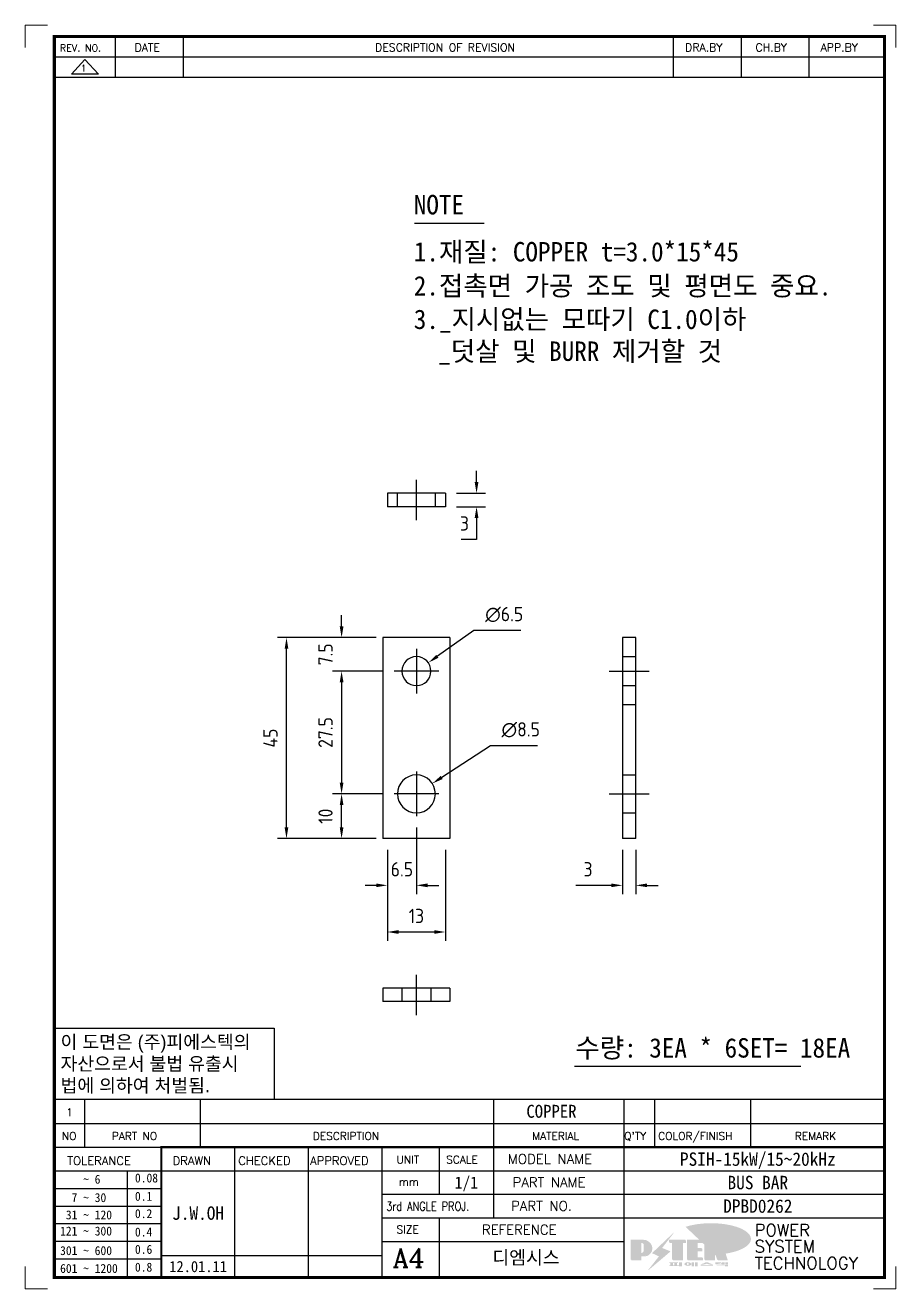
# Model space of a CAD drawing. Header units: millimetres. Extents: x 24815 to 37444, y -10619 to 6020.
# Drawn here: x 26388 to 26583, y -2443.1 to -2160.1 of the extents above; entities that cross this region are included whole.
import ezdxf
from ezdxf.enums import TextEntityAlignment as Align

# ---------------------------------------------------------------- set-up
doc = ezdxf.new("R2010")
doc.units = ezdxf.units.MM
doc.linetypes.add('CENTER', pattern=[50.8, 31.75, -6.35, 6.35, -6.35])
doc.linetypes.add('HIDDEN', pattern=[9.525, 6.35, -3.175])
for name, color, linetype in [('CEN', 1, 'CENTER'), ('H', 2, 'HIDDEN'), ('line', 3, 'Continuous')]:
    doc.layers.add(name, color=color, linetype=linetype)
doc.styles.add('h1', font='')
doc.styles.add('HAN', font='')
doc.styles.add('RC', font='ROMANC.SHX')
doc.styles.add('ROMANT', font='romant')
doc.styles.add('RT', font='ROMANT.SHX', dxfattribs={"oblique": 15})
doc.styles.get("Standard").update_dxf_attribs({"font": 'ISOCP.SHX', "bigfont": 'WHGTXT.SHX'})
doc.styles.get('h1').set_extended_font_data('New Gulim')
doc.styles.get('HAN').set_extended_font_data('GulimChe')
doc.dimstyles.new('PS-1', dxfattribs={"dimtxt": 3.2, "dimasz": 2.5, "dimexe": 2, "dimexo": 2.5, "dimgap": 2, "dimtad": 1, "dimtoh": 1, "dimrnd": 0.05, "dimzin": 12, "dimdsep": 46, "dimtxsty": 'Standard', "dimcen": 0, "dimclrt": 2, "dimazin": 3, "dimtfac": 1, "dimtofl": 0, "dimtmove": 0, "dimatfit": 3, "dimfxl": 0.18, "dimtolj": 1, "dimtzin": 0, "dimarcsym": 0})

# ---------------------------------------------------------------- blocks, each defined once
blk = doc.blocks.new('t4')
for p, q in [((0, 15.88), (49.25, 15.88)), ((0, 15.88), (0, 0)), ((49.25, 15.88), (49.25, 0)), ((0, 0), (49.25, 0))]:
    blk.add_line(p, q)
at = {"color": 1, "style": 'h1'}
for s, p in [('이 도면은 (주)피에스텍의', (1.4, 11.29)), ('자산으로서 불법 유출시', (1.4, 6.41)), ('법에 의하여 처벌됨.', (1.4, 1.52))]:
    blk.add_text(s, height=3, dxfattribs=at).set_placement(p)
blk = doc.blocks.new('no4')
at = {"color": 180}
for p, q in [((0, 5.5), (0, 0)), ((0, 5.5), (186, 5.5)), ((6.79, 5.5), (6.79, 0)), ((32.74, 0.11), (32.74, 5.5)), ((98.4, 5.5), (98.4, 0)), ((127.61, 5.5), (127.61, 0)), ((134.43, 5.5), (134.43, 0)), ((155.98, 5.5), (155.98, 0))]:
    blk.add_line(p, q, dxfattribs=at)
at = {"color": 2, "style": 'RT', "oblique": 15}
blk.add_attdef('NO', text='', height=1.74, dxfattribs=at).set_placement((3.38, 2.51), align=Align.MIDDLE_CENTER)
at = {"color": 2, "style": 'HAN'}
for tag, p in [('PART-NO', (19.76, 2.75)), ('MATERIAL', (111.38, 2.75)), ("Q'TY", (131.02, 2.75)), ('COLOR/FINISH', (145.2, 2.75)), ('REMARK', (170.76, 2.75))]:
    blk.add_attdef(tag, text='', height=2.9, dxfattribs=at).set_placement(p, align=Align.MIDDLE_CENTER)
blk.add_attdef('DESCRIPTION', text='', height=2.9, dxfattribs=at).set_placement((34.51, 2.75), align=Align.MIDDLE_LEFT)
blk = doc.blocks.new('new LOGO')
at = {"layer": 'line'}
h = blk.add_hatch(color=250, dxfattribs=at)
h.paths.add_polyline_path([(44.5, 69.4), (46.6, 69.4, -0.129793), (52, 68, 0.221832), (43.6, 71.9), (41.5, 71.9), (41.5, 27.9), (43.6, 27.9, 0.02048), (44.5, 28)], flags=17)
h.paths.add_polyline_path([(44.5, 13.9), (57.3, 13.9, 0.72362), (77.1, 73.9, -0.679777), (54.3, 16.4), (41.5, 16.4), (41.5, -0.1), (3, -0.1), (3, -2.6), (44.5, -2.6)])
h.paths.add_polyline_path([(117.9, 14.2), (71.5, -44.4), (77.1, -39.6), (120.8, 15.6), (92, 28.9), (173.3, 106), (177.5, 111.4), (89.1, 27.6)])
h.paths.add_polyline_path([(162.7, 71.9), (162.7, 69.4), (172.5, 69.4), (172.5, 71.9)], flags=17)
h.paths.add_polyline_path([(217.7, 69.4), (230.5, 69.4), (230.5, 80.4), (227.5, 80.4), (227.5, 71.9), (214.7, 71.9), (214.7, -0.1), (175.5, -0.1), (175.5, -2.6), (217.7, -2.6)])
h.paths.add_polyline_path([(297.8, 46.6), (294.8, 46.6), (294.8, 37.4), (276, 37.4), (276, 10.9), (279, 10.9), (279, 34.9), (297.8, 34.9)])
h.paths.add_polyline_path([(300, 8.4), (297, 8.4), (297, -0.1), (237.5, -0.1), (237.5, -2.6), (300, -2.6)])
h.paths.add_polyline_path([(297.8, 80.4), (294.8, 80.4), (294.8, 71.9), (276, 71.9), (276, 49.1), (279, 49.1), (279, 69.4), (297.8, 69.4)])
h.paths.add_polyline_path([(350.2, 80.4), (347.2, 80.4), (347.2, 61.6), (350.2, 63.5)])
h.paths.add_polyline_path([(350.2, 26.7), (347.2, 35.2), (347.2, -0.1), (308.5, -0.1), (308.5, -2.6), (350.2, -2.6)])
h.paths.add_polyline_path([(402.7, 80.4), (396.5, 80.4), (379.6, 66.8), (400.5, -0.1), (361.8, -0.1), (362.7, -2.6), (403.5, -2.6), (382.6, 64.3)])
blk.add_hatch(color=5, dxfattribs=at).paths.add_polyline_path([(166.3, 35), (131, 49), (180.4, 112.7), (92, 28.9), (120.8, 15.6), (74.4, -43)])
h = blk.add_hatch(color=253, dxfattribs=at)
edge = h.paths.add_edge_path()
edge.add_ellipse((333.9, 86.4), major_axis=(-165.9, 0), ratio=0.39426, start_angle=111.5127, end_angle=334.469)
edge.add_ellipse((314.1, 81.2), major_axis=(-153.7, 0), ratio=0.40699, start_angle=121.3066, end_angle=327.7437, ccw=False)
edge.add_line((394, 27.8), (394.7, 25.6))
h = blk.add_hatch(color=1, dxfattribs=at)
h.paths.add_polyline_path([(41.5, 16.4), (54.3, 16.4, 1), (54.3, 82.9), (0, 82.9), (0, -0.1), (41.5, -0.1)])
h.paths.add_polyline_path([(41.5, 27.9), (41.5, 71.9), (43.6, 71.9, -0.414214), (54.6, 60.9), (54.6, 38.9, -0.414214), (43.6, 27.9)], flags=16)
h.paths.add_polyline_path([(214.7, 71.9), (227.5, 71.9), (227.5, 82.9), (159.7, 82.9), (159.7, 71.9), (172.5, 71.9), (172.5, -0.1), (214.7, -0.1)])
h.paths.add_polyline_path([(276, 37.4), (294.8, 37.4), (294.8, 49.1), (276, 49.1), (276, 71.9), (294.8, 71.9), (294.8, 82.9), (234.5, 82.9), (234.5, -0.1), (297, -0.1), (297, 10.9), (276, 10.9)])
h.paths.add_polyline_path([(347.2, 35.2), (359.7, -0.1), (400.5, -0.1), (379.6, 66.8), (399.7, 82.9), (380.6, 82.9), (347.2, 61.6), (347.2, 82.9), (305.5, 82.9), (305.5, -0.1), (347.2, -0.1)])
h = blk.add_hatch(color=250, dxfattribs=at)
edge = h.paths.add_edge_path()
edge.add_ellipse((237.8, -17.6), major_axis=(-14.3, 0), ratio=0.526336, start_angle=192.2456, end_angle=269.0748)
edge.add_line((238.1, -10.1), (237.6, -10.1))
edge.add_ellipse((237.8, -17.6), major_axis=(-14.3, 0), ratio=0.526336, start_angle=270.9252, end_angle=449.0748)
edge.add_line((237.6, -25.1), (238.1, -25.1))
edge.add_ellipse((237.8, -17.6), major_axis=(-14.3, 0), ratio=0.526336, start_angle=450.9252, end_angle=527.7544)
edge.add_line((251.7, -19.2), (254.1, -19.2))
edge.add_line((254.1, -19.2), (254.1, -27.1))
edge.add_line((254.1, -27.1), (263.1, -27.1))
edge.add_line((263.1, -27.1), (263.1, -10.1))
edge.add_line((263.1, -10.1), (254.1, -10.1))
edge.add_line((254.1, -10.1), (254.1, -16))
edge.add_line((254.1, -16), (251.7, -16))
h.paths.add_polyline_path([(241, -16.4), (241, -18.7, -1), (234.4, -18.7), (234.4, -16.4, -1)], flags=16)
h.paths.add_polyline_path([(278.2, -10.1), (268.1, -10.1), (268.1, -27.1), (278.2, -27.1)])
h.paths.add_polyline_path([(310.3, -10.1), (310.3, -11.1, -0.157169), (289.3, -17.5), (294, -19.9, 0.128407), (316.3, -15.9, 0.128407), (338.6, -19.9), (343.3, -17.5, -0.157169), (322.2, -11.1), (322.2, -10.1)])
h.paths.add_polyline_path([(342.1, -25.1), (342.1, -22.3), (290.4, -22.3), (290.4, -25.1)])
h.paths.add_polyline_path([(352, -10.1), (352, -16.2, 0.414214), (354, -18.2), (378.7, -18.2), (378.7, -19.6), (390.2, -19.6), (390.2, -10.1), (378.7, -10.1), (378.7, -13.6), (374.7, -13.6), (374.7, -15.1), (378.7, -15.1), (378.7, -16.2), (364.7, -16.2), (364.7, -15.1), (371.2, -15.1), (371.2, -13.6), (364.7, -13.6), (364.7, -12.6), (374.7, -12.6), (374.7, -10.1)])
h.paths.add_polyline_path([(393.8, -10.1), (393.8, -19.6), (405, -19.6), (405, -10.1)])
h.paths.add_polyline_path([(405, -27.1), (405, -20.9), (356.8, -20.9), (356.8, -23), (391.8, -23), (391.8, -27.1)])
h.paths.add_polyline_path([(200.4, -10.1), (200.4, -22.3), (193.2, -22.3), (193.2, -12.6), (196.6, -12.6), (196.6, -10.1), (161, -10.1), (161, -12.6), (164.5, -12.6), (164.5, -22.3), (161, -22.3), (161, -25.1), (200.4, -25.1), (200.4, -27.1), (213.9, -27.1), (213.9, -10.1)])
h.paths.add_polyline_path([(182, -12.6), (175.6, -12.6), (175.6, -22.3), (182, -22.3)], flags=17)
blk = doc.blocks.new('format-4')
at = {"color": 3, "lineweight": 9}
for p, q in [((5, 283), (0, 283)), ((0, 278), (0, 283)), ((190, 283), (195, 283)), ((195, 278), (195, 283)), ((0, 5), (0, 0)), ((195, 5), (195, 0)), ((5, 0), (0, 0)), ((190, 0), (195, 0))]:
    blk.add_line(p, q, dxfattribs=at)
at = {"color": 180}
for p, q in [((20.24, 275.95), (20.24, 280.5)), ((35.47, 275.95), (35.47, 280.5)), ((145.22, 275.95), (145.22, 280.5)), ((160.45, 275.95), (160.45, 280.5)), ((175.61, 275.95), (175.61, 280.5)), ((6.5, 275.95), (192.5, 275.95)), ((6.5, 36.99), (192.5, 36.99)), ((13.29, 36.99), (13.29, 31.71)), ((39.24, 31.71), (39.24, 36.99)), ((104.9, 36.99), (104.9, 31.71)), ((134.11, 36.99), (134.11, 31.71)), ((140.93, 36.99), (140.93, 31.71)), ((162.48, 36.99), (162.48, 31.71)), ((6.5, 31.71), (30.48, 31.71)), ((46.96, 2.5), (46.96, 31.71)), ((63.45, 2.5), (63.45, 31.71)), ((79.94, 2.5), (79.94, 31.71)), ((92.72, 31.71), (92.72, 21.15)), ((104.9, 31.71), (104.9, 15.87)), ((134.11, 31.71), (134.11, 2.5)), ((6.5, 26.43), (30.48, 26.43)), ((22.89, 2.73), (22.89, 26.43)), ((30.48, 26.43), (192.5, 26.43)), ((6.5, 22.48), (30.48, 22.48)), ((79.94, 21.15), (192.5, 21.15)), ((6.5, 18.53), (30.48, 18.53)), ((6.5, 14.58), (30.48, 14.58)), ((79.94, 15.87), (192.5, 15.87)), ((92.72, 15.87), (92.72, 2.5)), ((6.5, 10.63), (30.48, 10.63)), ((79.94, 10.59), (134.11, 10.59)), ((6.5, 6.68), (30.48, 6.68)), ((30.48, 7.45), (79.94, 7.45))]:
    blk.add_line(p, q, dxfattribs=at)
at = {"color": 7, "const_width": 0.7}
blk.add_lwpolyline([(192.5, 2.5), (192.5, 280.5), (6.5, 280.5), (6.5, 2.5)], close=True, dxfattribs=at)
at = {"color": 7, "const_width": 0.5}
blk.add_lwpolyline([(30.48, 2.5), (30.48, 31.71), (192.5, 31.71)], dxfattribs=at)
at = {"xscale": 0.05400000000008731, "yscale": 0.05400000000008731, "zscale": 0.05400000000008731}
blk.add_blockref('new LOGO', (135.59, 6.48), dxfattribs=at)
at = {"color": 2}
for s, height, style, p in [('REV. NO.', 1.56, 'RC', (7.76, 277.15)), ('DATE', 1.788, 'RC', (24.49, 277.14)), ('DESCRIPTION OF REVISION', 1.7875, 'RC', (78.38, 277.14)), ('DRA.BY', 1.788, 'RC', (147.83, 277.14)), ('CH.BY', 1.788, 'RC', (163.59, 277.14)), ('APP.BY', 1.788, 'RC', (178.18, 277.14)), ('NO', 1.742, 'RC', (8.16, 33.33)), ('PART NO', 1.742, 'RC', (19.36, 33.33)), ('DESCRIPTION', 1.7424, 'RC', (64.43, 33.33)), ('MATERIAL', 1.742, 'RC', (113.52, 33.33)), ("Q'TY", 1.742, 'RC', (134.17, 33.33)), ('COLOR/FINISH', 1.7424, 'RC', (141.8, 33.33)), ('REMARK', 1.742, 'RC', (172.37, 33.33)), (' TOLERANCE', 1.9, 'RC', (8.11, 27.72)), ('DRAWN', 1.9, 'RC', (33, 27.72)), ('CHECKED', 1.9, 'RC', (47.71, 27.72)), ('APPROVED', 1.9, 'RC', (63.8, 27.72)), ('UNIT', 1.742, 'RC', (83.19, 28.05)), ('SCALE', 1.742, 'RC', (94.32, 28.05)), ('MODEL NAME', 2.178, 'RC', (108.12, 27.96)), ('    ~ 6', 2, 'HAN', (7.8, 23.53)), ('0.08', 2, 'HAN', (24.57, 23.81)), ('mm', 1.742, 'RC', (83.67, 23.06)), ('PART NAME', 2.178, 'RC', (109.17, 22.74)), ('  7 ~ 30', 2, 'HAN', (7.8, 19.41)), ('0.1', 2, 'HAN', (24.57, 19.7)), (' 31 ~ 120', 2, 'HAN', (7.8, 15.54)), ('0.2', 2, 'HAN', (24.57, 15.82)), ('PART NO.', 2.178, 'RC', (108.84, 17.46)), ('REFERENCE', 2.178, 'RC', (102.3, 12.14)), ('121 ~ 300', 2, 'HAN', (7.8, 11.92)), ('0.4', 2, 'HAN', (24.57, 11.7)), ('SIZE', 1.742, 'RC', (83.19, 12.4)), ('301 ~ 600', 2, 'HAN', (7.8, 7.54)), ('0.6', 2, 'HAN', (24.57, 7.82)), ('0.8', 2, 'HAN', (24.57, 3.83)), ('601 ~ 1200', 2, 'HAN', (7.8, 3.55))]:
    blk.add_text(s, height=height, dxfattribs=dict(at, style=style)).set_placement(p)
at = {"color": 2, "style": 'RC', "width": 0.8}
blk.add_text('3rd ANGLE PROJ.', height=2, dxfattribs=at).set_placement((80.87, 17.47))
at = {"style": 'ROMANT'}
for s, p in [('POWER', (163.39, 11.79)), ('SYSTEM', (163.39, 8.15)), ('TECHNOLOGY', (163.39, 4.39))]:
    blk.add_text(s, height=2.7, dxfattribs=at).set_placement(p)
at = {"color": 2, "lineweight": 30, "style": 'RC'}
blk.add_text('A4', height=4.182, dxfattribs=at).set_placement((82.3, 4.84))
at = {"style": 'HAN'}
for tag, height, p in [('MODEL-NAME', 3, (164.1, 29.03)), ('SCALE', 2.7, (98.81, 23.79)), ('PART-NAME', 3, (164.1, 23.79)), ('PART-NO', 3, (164.1, 18.51)), ('DRA-BY', 3, (38.72, 16.94)), ('CH-BY', 3, (55.21, 16.94)), ('APP-BY', 3, (71.7, 16.94)), ('관련업체', 3, (112.17, 6.99)), ('DRA-DATE', 2.5, (38.72, 4.97)), ('CH-DATE', 2.5, (55.21, 4.97)), ('APP-DATE', 2.5, (71.7, 4.97))]:
    blk.add_attdef(tag, text='', height=height, dxfattribs=at).set_placement(p, align=Align.MIDDLE_CENTER)
blk = doc.blocks.new('re4')
at = {"color": 180}
for p, q in [((0, -4.55), (0, 0)), ((13.74, -4.55), (13.74, 0)), ((28.97, -4.55), (28.97, 0)), ((138.72, -4.55), (138.72, 0)), ((153.95, -4.55), (153.95, 0)), ((169.11, -4.55), (169.11, 0)), ((6.87, -0.64), (3.86, -3.91)), ((6.87, -0.64), (9.88, -3.91)), ((0, -4.55), (186, -4.55)), ((9.88, -3.91), (3.86, -3.91))]:
    blk.add_line(p, q, dxfattribs=at)
at = {"color": 2, "style": 'RC', "oblique": 15}
blk.add_attdef('REV.NO', text='', height=1.56, dxfattribs=at).set_placement((6.59, -2.56), align=Align.MIDDLE_CENTER)
blk.add_attdef('-1', text='', height=1.56, dxfattribs=at).set_placement((9.16, -1.81), align=Align.MIDDLE_LEFT)
at = {"color": 2, "style": 'HAN'}
for tag, p in [('REV.-DATE', (21.36, -2.28)), ('DRA.BY', (146.34, -2.28)), ('CH.BY', (161.53, -2.28)), ('APP.BY', (177.55, -2.28))]:
    blk.add_attdef(tag, text='', height=2.5, dxfattribs=at).set_placement(p, align=Align.MIDDLE_CENTER)
blk.add_attdef('DESCRIPTION-OF-REVISION', text='', height=2.5, dxfattribs=at).set_placement((31.61, -2.28), align=Align.MIDDLE_LEFT)
blk = doc.blocks.new('A$C0B4F468E')
at = {"color": 6}
for p, q in [((7.5, 37.5), (-7.5, 37.5)), ((-7.5, -7.5), (-7.5, 37.5)), ((7.5, -7.5), (7.5, 37.5)), ((7.5, -7.5), (-7.5, -7.5))]:
    blk.add_line(p, q, dxfattribs=at)
for centre, radius in [((0, 27.5), 4.25), ((0, 0), 3.25)]:
    blk.add_circle(centre, radius, dxfattribs=at)
at = {"layer": 'CEN'}
for p, q in [((0, 22.5), (0, 32.5)), ((5, 27.5), (-5, 27.5)), ((0, -5), (0, 5)), ((5, 0), (-5, 0))]:
    blk.add_line(p, q, dxfattribs=at)
blk = doc.blocks.new('*D840')
at = {"color": 0, "lineweight": -2, "transparency": 16777216}
for p, q in [((26458.88, -2294.72), (26458.88, -2292.22)), ((26466.64, -2297.22), (26456.88, -2297.22)), ((26468.14, -2304.72), (26456.88, -2304.72)), ((26458.88, -2307.22), (26458.88, -2309.72))]:
    blk.add_line(p, q, dxfattribs=at)
at = {"color": 0, "transparency": 16777216}
for points in [[(26458.47, -2294.72), (26459.3, -2294.72), (26458.88, -2297.22)], [(26458.47, -2307.22), (26459.3, -2307.22), (26458.88, -2304.72)]]:
    blk.add_solid(points, dxfattribs=at)
at = {"layer": 'Defpoints', "color": 0, "transparency": 16777216}
for p in [(26469.14, -2297.22), (26458.88, -2304.72), (26470.64, -2304.72)]:
    blk.add_point(p, dxfattribs=at)
at = {"color": 2, "transparency": 16777216, "insert": (26455.28, -2300.97), "char_height": 3.2, "attachment_point": 5, "rotation": 90}
blk.add_mtext('\\A1;7.5', dxfattribs=at)
blk = doc.blocks.new('*D841')
at = {"color": 0, "lineweight": -2, "transparency": 16777216}
for p, q in [((26468.14, -2304.72), (26456.88, -2304.72)), ((26458.88, -2307.22), (26458.88, -2329.72)), ((26468.14, -2332.22), (26456.88, -2332.22))]:
    blk.add_line(p, q, dxfattribs=at)
at = {"color": 0, "transparency": 16777216}
for points in [[(26458.47, -2307.22), (26459.3, -2307.22), (26458.88, -2304.72)], [(26458.47, -2329.72), (26459.3, -2329.72), (26458.88, -2332.22)]]:
    blk.add_solid(points, dxfattribs=at)
at = {"layer": 'Defpoints', "color": 0, "transparency": 16777216}
for p in [(26470.64, -2304.72), (26458.88, -2332.22), (26470.64, -2332.22)]:
    blk.add_point(p, dxfattribs=at)
at = {"color": 2, "transparency": 16777216, "insert": (26455.28, -2318.47), "char_height": 3.2, "attachment_point": 5, "rotation": 90}
blk.add_mtext('\\A1;27.5', dxfattribs=at)
blk = doc.blocks.new('*D842')
at = {"color": 0, "lineweight": -2, "transparency": 16777216}
for p, q in [((26468.14, -2332.22), (26456.88, -2332.22)), ((26458.88, -2339.72), (26458.88, -2334.72)), ((26466.64, -2342.22), (26456.88, -2342.22))]:
    blk.add_line(p, q, dxfattribs=at)
at = {"color": 0, "transparency": 16777216}
for points in [[(26458.47, -2334.72), (26459.3, -2334.72), (26458.88, -2332.22)], [(26458.47, -2339.72), (26459.3, -2339.72), (26458.88, -2342.22)]]:
    blk.add_solid(points, dxfattribs=at)
at = {"layer": 'Defpoints', "color": 0, "transparency": 16777216}
for p in [(26458.88, -2332.22), (26470.64, -2332.22), (26469.14, -2342.22)]:
    blk.add_point(p, dxfattribs=at)
at = {"color": 2, "transparency": 16777216, "insert": (26455.28, -2337.22), "char_height": 3.2, "attachment_point": 5, "rotation": 90}
blk.add_mtext('\\A1;10', dxfattribs=at)
blk = doc.blocks.new('*D843')
at = {"color": 0, "lineweight": -2, "transparency": 16777216}
for p, q in [((26466.64, -2297.22), (26444.54, -2297.22)), ((26446.54, -2339.72), (26446.54, -2299.72)), ((26466.64, -2342.22), (26444.54, -2342.22))]:
    blk.add_line(p, q, dxfattribs=at)
at = {"color": 0, "transparency": 16777216}
for points in [[(26446.12, -2299.72), (26446.95, -2299.72), (26446.54, -2297.22)], [(26446.12, -2339.72), (26446.95, -2339.72), (26446.54, -2342.22)]]:
    blk.add_solid(points, dxfattribs=at)
at = {"layer": 'Defpoints', "color": 0, "transparency": 16777216}
for p in [(26446.54, -2297.22), (26469.14, -2297.22), (26469.14, -2342.22)]:
    blk.add_point(p, dxfattribs=at)
at = {"color": 2, "transparency": 16777216, "insert": (26442.94, -2319.72), "char_height": 3.2, "attachment_point": 5, "rotation": 90}
blk.add_mtext('\\A1;45', dxfattribs=at)
blk = doc.blocks.new('*D844')
at = {"color": 0, "lineweight": -2, "transparency": 16777216}
for p, q in [((26489.11, -2262.4), (26489.11, -2259.9)), ((26484.64, -2264.9), (26491.11, -2264.9)), ((26484.64, -2267.9), (26491.11, -2267.9)), ((26489.11, -2270.4), (26489.11, -2275.25)), ((26489.11, -2275.25), (26485.7, -2275.25))]:
    blk.add_line(p, q, dxfattribs=at)
at = {"color": 0, "transparency": 16777216}
for points in [[(26488.7, -2262.4), (26489.53, -2262.4), (26489.11, -2264.9)], [(26488.7, -2270.4), (26489.53, -2270.4), (26489.11, -2267.9)]]:
    blk.add_solid(points, dxfattribs=at)
at = {"layer": 'Defpoints', "color": 0, "transparency": 16777216}
for p in [(26482.14, -2264.9), (26482.14, -2267.9), (26489.11, -2267.9)]:
    blk.add_point(p, dxfattribs=at)
at = {"color": 2, "transparency": 16777216, "insert": (26486.41, -2271.65), "char_height": 3.2, "attachment_point": 5}
blk.add_mtext('\\A1;3', dxfattribs=at)
blk = doc.blocks.new('*D845')
at = {"color": 0, "lineweight": -2, "transparency": 16777216}
for p, q in [((26492.21, -2321.47), (26481.3, -2328.54)), ((26502.75, -2321.47), (26492.21, -2321.47))]:
    blk.add_line(p, q, dxfattribs=at)
at = {"color": 0, "transparency": 16777216}
blk.add_solid([(26481.08, -2328.19), (26481.53, -2328.89), (26479.21, -2329.9)], dxfattribs=at)
at = {"layer": 'Defpoints', "color": 0, "transparency": 16777216}
for p in [(26479.21, -2329.9), (26472.08, -2334.53)]:
    blk.add_point(p, dxfattribs=at)
at = {"color": 2, "transparency": 16777216, "insert": (26499.01, -2317.87), "char_height": 3.2, "attachment_point": 5}
blk.add_mtext('\\A1;∅8.5', dxfattribs=at)
blk = doc.blocks.new('*D846')
at = {"color": 0, "lineweight": -2, "transparency": 16777216}
for p, q in [((26488.51, -2295.66), (26480.34, -2301.41)), ((26499.06, -2295.66), (26488.51, -2295.66))]:
    blk.add_line(p, q, dxfattribs=at)
at = {"color": 0, "transparency": 16777216}
blk.add_solid([(26480.1, -2301.07), (26480.58, -2301.75), (26478.3, -2302.84)], dxfattribs=at)
at = {"layer": 'Defpoints', "color": 0, "transparency": 16777216}
for p in [(26478.3, -2302.84), (26472.98, -2306.59)]:
    blk.add_point(p, dxfattribs=at)
at = {"color": 2, "transparency": 16777216, "insert": (26495.31, -2292.06), "char_height": 3.2, "attachment_point": 5}
blk.add_mtext('\\A1;∅6.5', dxfattribs=at)
blk = doc.blocks.new('*D820')
at = {"color": 0, "lineweight": -2, "transparency": 16777216}
for p, q in [((26469.14, -2344.72), (26469.14, -2365.16)), ((26482.14, -2344.72), (26482.14, -2365.16)), ((26479.64, -2363.16), (26471.64, -2363.16))]:
    blk.add_line(p, q, dxfattribs=at)
at = {"color": 0, "transparency": 16777216}
for points in [[(26471.64, -2362.74), (26471.64, -2363.57), (26469.14, -2363.16)], [(26479.64, -2362.74), (26479.64, -2363.57), (26482.14, -2363.16)]]:
    blk.add_solid(points, dxfattribs=at)
at = {"layer": 'Defpoints', "color": 0, "transparency": 16777216}
for p in [(26469.14, -2342.22), (26482.14, -2342.22), (26469.14, -2363.16)]:
    blk.add_point(p, dxfattribs=at)
at = {"color": 2, "transparency": 16777216, "insert": (26475.64, -2359.56), "char_height": 3.2, "attachment_point": 5}
blk.add_mtext('\\A1;13', dxfattribs=at)
blk = doc.blocks.new('*D821')
at = {"color": 0, "lineweight": -2, "transparency": 16777216}
for p, q in [((26475.64, -2339.72), (26475.64, -2354.71)), ((26469.14, -2344.72), (26469.14, -2354.71)), ((26466.64, -2352.71), (26464.14, -2352.71)), ((26478.14, -2352.71), (26480.64, -2352.71))]:
    blk.add_line(p, q, dxfattribs=at)
at = {"color": 0, "transparency": 16777216}
for points in [[(26466.64, -2352.29), (26466.64, -2353.12), (26469.14, -2352.71)], [(26478.14, -2352.29), (26478.14, -2353.12), (26475.64, -2352.71)]]:
    blk.add_solid(points, dxfattribs=at)
at = {"layer": 'Defpoints', "color": 0, "transparency": 16777216}
for p in [(26475.64, -2337.22), (26469.14, -2342.22), (26475.64, -2352.71)]:
    blk.add_point(p, dxfattribs=at)
at = {"color": 2, "transparency": 16777216, "insert": (26472.39, -2349.11), "char_height": 3.2, "attachment_point": 5}
blk.add_mtext('\\A1;6.5', dxfattribs=at)
blk = doc.blocks.new('*D822')
at = {"color": 0, "lineweight": -2, "transparency": 16777216}
for p, q in [((26521.8, -2344.72), (26521.8, -2354.71)), ((26524.8, -2344.72), (26524.8, -2354.71)), ((26519.3, -2352.71), (26511.38, -2352.71)), ((26527.3, -2352.71), (26529.8, -2352.71))]:
    blk.add_line(p, q, dxfattribs=at)
at = {"color": 0, "transparency": 16777216}
for points in [[(26519.3, -2352.29), (26519.3, -2353.12), (26521.8, -2352.71)], [(26527.3, -2352.29), (26527.3, -2353.12), (26524.8, -2352.71)]]:
    blk.add_solid(points, dxfattribs=at)
at = {"layer": 'Defpoints', "color": 0, "transparency": 16777216}
for p in [(26521.8, -2342.22), (26524.8, -2342.22), (26521.8, -2352.71)]:
    blk.add_point(p, dxfattribs=at)
at = {"color": 2, "transparency": 16777216, "insert": (26514.09, -2349.11), "char_height": 3.2, "attachment_point": 5}
blk.add_mtext('\\A1;3', dxfattribs=at)

msp = doc.modelspace()

# ---------------------------------------------------------------- linework, layer by layer
at = {"color": 2}
msp.add_line((26475.22939, -2204.38508), (26490.7913, -2204.38508), dxfattribs=at)
at = {"color": 6}
for p, q in [((26469.1416, -2264.90044), (26469.1416, -2267.90044)), ((26482.1416, -2264.90044), (26469.1416, -2264.90044)), ((26482.1416, -2264.90044), (26482.1416, -2267.90044)), ((26482.1416, -2267.90044), (26469.1416, -2267.90044)), ((26521.79646, -2297.21526), (26521.79646, -2342.21526)), ((26524.79646, -2297.21526), (26521.79646, -2297.21526)), ((26524.79646, -2342.21526), (26524.79646, -2297.21526)), ((26521.79646, -2312.21526), (26524.79646, -2312.21526)), ((26524.79646, -2342.21526), (26521.79646, -2342.21526)), ((26468.1416, -2375.76289), (26468.1416, -2378.76289)), ((26483.1416, -2375.76289), (26468.1416, -2375.76289)), ((26483.1416, -2375.76289), (26483.1416, -2378.76289)), ((26483.1416, -2378.76289), (26468.1416, -2378.76289))]:
    msp.add_line(p, q, dxfattribs=at)
msp.add_line((26511.03964, -2393.24195), (26561.74802, -2393.24195))
at = {"layer": 'CEN'}
for p, q in [((26475.6416, -2270.90044), (26475.6416, -2261.90044)), ((26518.79646, -2304.71526), (26527.79646, -2304.71526)), ((26518.79646, -2332.21526), (26527.79646, -2332.21526)), ((26475.6416, -2381.76289), (26475.6416, -2372.76289))]:
    msp.add_line(p, q, dxfattribs=at)
at = {"layer": 'H'}
for p, q in [((26471.3916, -2267.90044), (26471.3916, -2264.90044)), ((26479.8916, -2267.90044), (26479.8916, -2264.90044)), ((26521.79646, -2301.46526), (26524.79646, -2301.46526)), ((26521.79646, -2307.96526), (26524.79646, -2307.96526)), ((26521.79646, -2327.96526), (26524.79646, -2327.96526)), ((26521.79646, -2336.46526), (26524.79646, -2336.46526)), ((26472.41167, -2375.76289), (26472.41167, -2378.76289)), ((26478.8916, -2375.76289), (26478.8916, -2378.76289))]:
    msp.add_line(p, q, dxfattribs=at)

# ---------------------------------------------------------------- block references
msp.add_blockref('format-4', (26388.01838, -2443.06184)).add_auto_attribs({'관련업체': '디엠시스', 'SCALE': '1/1', 'PART-NO': 'DPBD0262', 'PART-NAME': 'BUS BAR', 'MODEL-NAME': 'PSIH-15kW/15~20kHz', 'DRA-BY': 'J.W.OH', 'DRA-DATE': '12.01.11'})
ref = msp.add_blockref('re4', (26394.51838, -2167.11184))
ref.add_attrib('REV.NO', '1', dxfattribs={"color": 2, "height": 1.56, "style": 'RC'}).set_placement((26401.10679, -2169.66916), align=Align.MIDDLE_CENTER)
at = {"xscale": -1, "rotation": 180}
msp.add_blockref('A$C0B4F468E', (26475.6416, -2304.71526), dxfattribs=at)
msp.add_blockref('t4', (26394.51838, -2400.5676))
ref = msp.add_blockref('no4', (26394.51838, -2406.0676))
ref.add_attrib('MATERIAL', 'COPPER', dxfattribs={"color": 2, "height": 2.9, "style": 'HAN'}).set_placement((26505.89354, -2403.3176), align=Align.MIDDLE_CENTER)
ref.add_attrib('NO', '1', dxfattribs={"color": 2, "height": 1.74, "style": 'RT'}).set_placement((26397.9029, -2403.56071), align=Align.MIDDLE_CENTER)

# ---------------------------------------------------------------- texts
at = {"color": 2, "style": 'HAN'}
for s, p in [('NOTE', (26475.05833, -2202.4203)), ('1.재질: COPPER t=3.0*15*45', (26475.05833, -2212.96555)), ('2.접촉면 가공 조도 및 평면도 중요.', (26475.05833, -2220.5956)), ('3._지시없는 모따기 C1.0이하', (26475.05833, -2228.09444)), ('_덧살 및 BURR 제거할 것', (26480.52994, -2235.24439)), ('수량: 3EA * 6SET= 18EA', (26511.23831, -2391.2914))]:
    msp.add_text(s, height=4.35456, dxfattribs=at).set_placement(p)

# ---------------------------------------------------------------- dimensions: what is measured, and where the dimension line sits
for base, p1, p2, picture, middle in [((26489.11461, -2267.90044), (26482.1416, -2264.90044), (26482.1416, -2267.90044), '*D844', (26486.40833, -2275.25285)), ((26458.88181, -2304.71526), (26469.1416, -2297.21526), (26470.6416, -2304.71526), '*D840', (26458.88181, -2300.96526))]:
    dim = msp.add_linear_dim(base=base, p1=p1, p2=p2, angle=90, dimstyle='PS-1')
    dim.commit()
    dim.dimension.update_dxf_attribs({"geometry": picture, "text_midpoint": middle, "dimtype": 160})
for p1, p2, picture, middle in [((26472.98374, -2306.58563), (26478.29946, -2302.84488), '*D846', (26495.31128, -2295.65867)), ((26472.07654, -2334.52889), (26479.20666, -2329.90163), '*D845', (26499.0055, -2321.46571))]:
    dim = msp.add_diameter_dim_2p(p1=p1, p2=p2, dimstyle='PS-1')
    dim.commit()
    dim.dimension.update_dxf_attribs({"geometry": picture, "text_midpoint": middle, "dimtype": 163})
for base, p1, p2, picture, middle in [((26446.53625, -2297.21526), (26469.1416, -2342.21526), (26469.1416, -2297.21526), '*D843', (26442.93625, -2319.71526)), ((26458.88181, -2332.21526), (26470.6416, -2304.71526), (26470.6416, -2332.21526), '*D841', (26455.28149, -2318.46526)), ((26458.88181, -2332.21526), (26469.1416, -2342.21526), (26470.6416, -2332.21526), '*D842', (26455.28181, -2337.21526))]:
    dim = msp.add_linear_dim(base=base, p1=p1, p2=p2, angle=90, dimstyle='PS-1')
    dim.commit()
    dim.dimension.update_dxf_attribs({"geometry": picture, "text_midpoint": middle})
for base, p1, p2, picture, middle in [((26475.6416, -2352.70523), (26469.1416, -2342.21526), (26475.6416, -2337.21526), '*D821', (26472.3916, -2352.70523)), ((26469.1416, -2363.15645), (26482.1416, -2342.21526), (26469.1416, -2342.21526), '*D820', (26475.6416, -2363.15645))]:
    dim = msp.add_linear_dim(base=base, p1=p1, p2=p2, dimstyle='PS-1')
    dim.commit()
    dim.dimension.update_dxf_attribs({"geometry": picture, "text_midpoint": middle, "dimtype": 160})
dim = msp.add_linear_dim(base=(26521.79646, -2352.70523), p1=(26524.79646, -2342.21526), p2=(26521.79646, -2342.21526), dimstyle='PS-1')
dim.commit()
dim.dimension.update_dxf_attribs({"geometry": '*D822', "text_midpoint": (26514.09018, -2349.10523)})

doc.saveas('drawing.dxf')
